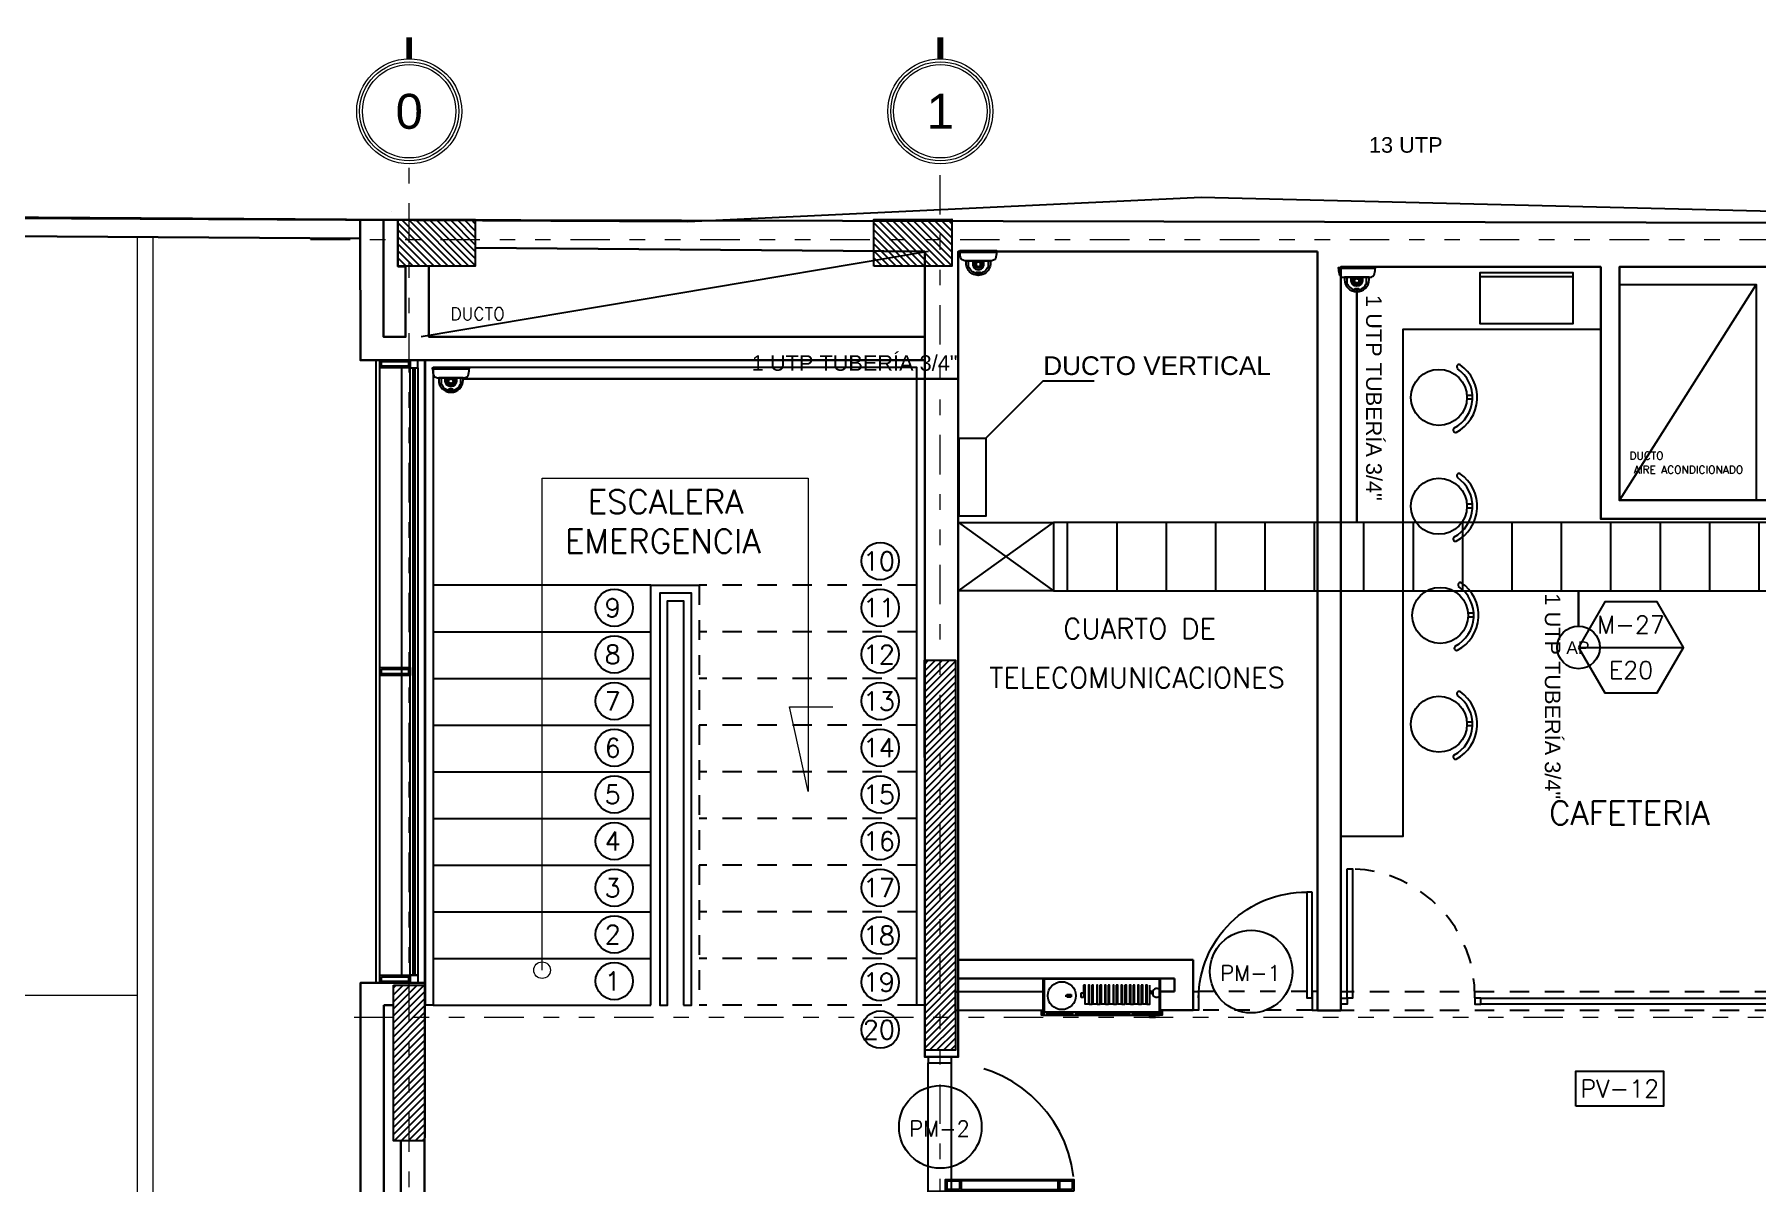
# Model space of a CAD drawing. Header units: millimetres. Extents: x 2056 to 4470, y 1400 to 3101.
# Drawn here: x 2227.92 to 2238.99, y 1544.75 to 1552.13 of the extents above; entities that cross this region are included whole.
import ezdxf
from ezdxf.enums import TextEntityAlignment as Align

# ---------------------------------------------------------------- set-up
doc = ezdxf.new("R2010")
doc.units = ezdxf.units.MM
for name, pattern in [('DASHED', [0.75, 0.5, -0.25]), ('DIVIDE', [31.75, 12.7, -6.35, 0, -6.35, 0, -6.35]), ('HIDDEN', [9.525, 6.35, -3.175]), ('HIDDEN2', [0.1875, 0.125, -0.0625])]:
    doc.linetypes.add(name, pattern=pattern)
for name, color, linetype in [('0-PROYECCION', 8, 'HIDDEN2'), ('A-252', 252, 'Continuous'), ('A-253', 253, 'Continuous'), ('A-ANNO-DIMS-GRID', 195, 'Continuous'), ('A-ANNO-DOOR', 134, 'Continuous'), ('A-ANNO-FURN', 124, 'Continuous'), ('A-ANNO-GLAZ', 124, 'Continuous'), ('A-ANNO-TEXT', 190, 'Continuous'), ('A-COLS', 6, 'Continuous'), ('A-COLS-HTCH', 8, 'Continuous'), ('A-DOOR', 154, 'Continuous'), ('A-DUCT', 251, 'Continuous'), ('A-FLOR-STRS', 2, 'Continuous'), ('A-FURN', 252, 'Continuous'), ('A-GRID-COLS', 75, 'DIVIDE'), ('A-PLAN-2', 4, 'Continuous'), ('A-WALL-SILL', 205, 'Continuous'), ('AreasTrabajo', 90, 'Continuous'), ('Cableado', 134, 'Continuous'), ('Camara', 11, 'Continuous'), ('Escalerilla', 12, 'Continuous'), ('Rack', 170, 'Continuous')]:
    doc.layers.add(name, color=color, linetype=linetype)
for name, color, linetype, lineweight in [('A-PL6', 8, 'Continuous', 15), ('A-WALL', 16, 'Continuous', 30), ('PL MUEBLES', 251, 'Continuous', 13)]:
    doc.layers.add(name, color=color, linetype=linetype, lineweight=lineweight)
doc.styles.add('NUEVO', font='SIMPLEX')
doc.styles.add('ROMAN', font='arial.ttf')
doc.styles.add('ROMANS', font='romans')
doc.styles.get("Standard").update_dxf_attribs({"font": 'arial.ttf'})

# ---------------------------------------------------------------- blocks, each defined once
blk = doc.blocks.new('SILLA CAFE')
for p, q in [((67.207, -458.439), (67.243, -458.439)), ((67.207, -458.463), (67.243, -458.463))]:
    blk.add_line(p, q)
blk.add_circle((67.423, -458.45), 0.18)
for centre, radius, start, end in [((67.431, -458.45), 0.254, 117.7528, 235.5303), ((67.431, -458.45), 0.224, 117.7528, 235.5303), ((67.317, -458.24), 0.0152, 306.4066, 109.099), ((67.293, -458.646), 0.0153, 246.206, 44.8546)]:
    blk.add_arc(centre, radius, start, end)
blk = doc.blocks.new('PUERTA 90 VIDRIO')
for points in [[(0.035, 0.87), (0.07, 0.87), (0.07, 0.04), (0.035, 0.04), (0.035, 0.87)], [(-0.005, 0.04), (0.035, 0.04), (0.035, 0), (-0.005, 0), (-0.005, 0.04)], [(0.895, 0.04), (0.855, 0.04), (0.855, 0), (0.895, 0), (0.895, 0.04)]]:
    blk.add_lwpolyline(points)
at = {"color": 251, "linetype": 'HIDDEN2'}
blk.add_arc((0.042, 0.057), 0.814, 358.8096, 88.1062, dxfattribs=at)
blk = doc.blocks.new('N-PUE')
blk.add_circle((0, 0), 0.00332)
at = {"style": 'NUEVO'}
blk.add_attdef('PUE', text='', height=0.0015, dxfattribs=at).set_placement((-0.00006, -0.00013), align=Align.MIDDLE)
blk = doc.blocks.new('PUERTA80 CM-PL')
at = {"color": 251, "linetype": 'DASHED', "ltscale": 0.2}
for p, q in [((-0.035, -0.015), (-0.765, -0.015)), ((-0.07, -0.135), (-0.765, -0.135))]:
    blk.add_line(p, q, dxfattribs=at)
for points in [[(-0.8, -0.135), (-0.765, -0.135), (-0.765, -0.015), (-0.8, -0.015), (-0.8, -0.135)], [(-0.035, -0.774), (-0.07, -0.774), (-0.07, -0.095), (-0.035, -0.095), (-0.035, -0.774)], [(0, -0.135), (-0.035, -0.135), (-0.035, -0.015), (0, -0.015), (0, -0.135)]]:
    blk.add_lwpolyline(points)
blk.add_arc((-0.079, -0.088), 0.686, 180.5944, 270.7265)
blk = doc.blocks.new('PUERTA METALICA 90')
at = {"color": 251, "linetype": 'HIDDEN', "ltscale": 0.35}
for p, q in [((0, -0.862), (0, -0.038)), ((0.15, -0.862), (0.15, -0.038)), ((0.212, -0.787), (0.837, -0.787)), ((0.212, -0.862), (0.837, -0.862))]:
    blk.add_line(p, q, dxfattribs=at)
for points in [[(0, -0.038), (0.15, -0.038), (0.15, -0.038), (0.15, 0), (0, 0), (0, -0.038)], [(0, -0.862), (0.15, -0.862), (0.15, -0.862), (0.15, -0.9), (0, -0.9), (0, -0.862)], [(0.202, -0.852), (0.122, -0.852), (0.122, -0.797), (0.202, -0.797)], [(0.212, -0.797), (0.212, -0.852), (0.212, -0.852), (0.837, -0.852), (0.837, -0.797), (0.212, -0.797)], [(0.927, -0.852), (0.847, -0.852), (0.847, -0.797), (0.927, -0.797)]]:
    blk.add_lwpolyline(points, close=True)
for points in [[(0.212, -0.862), (0.112, -0.862), (0.112, -0.787), (0.212, -0.787), (0.212, -0.862)], [(0.937, -0.862), (0.837, -0.862), (0.837, -0.787), (0.937, -0.787), (0.937, -0.862)]]:
    blk.add_lwpolyline(points)
at = {"color": 251, "linetype": 'HIDDEN', "ltscale": 0.15}
blk.add_arc((0.111, -0.866), 0.829, 6.7271, 89.8998, dxfattribs=at)
blk = doc.blocks.new('escalera de emergencia')
at = {"layer": '0-PROYECCION'}
for p, q in [((3.16, 2.4), (1.76, 2.4)), ((1.76, 2.4), (1.76, -0.3)), ((3.16, 2.1), (1.76, 2.1)), ((3.16, 1.8), (1.76, 1.8)), ((3.16, 1.5), (1.76, 1.5)), ((3.16, 1.2), (1.76, 1.2)), ((3.16, 0.9), (1.76, 0.9)), ((3.16, 0.6), (1.76, 0.6)), ((3.16, 0.3), (1.76, 0.3)), ((3.16, 0), (1.76, 0)), ((3.16, -0.3), (1.76, -0.3))]:
    blk.add_line(p, q, dxfattribs=at)
at = {"layer": 'A-ANNO-GLAZ', "ltscale": 1.5, "elevation": 0}
for points in [[(-0.293, 3.848), (-0.098, 3.848), (-0.098, 3.798), (-0.293, 3.798), (-0.293, 3.848)], [(-0.068, 3.798), (-0.068, -0.106), (-0.078, -0.106), (-0.078, 3.798), (-0.068, 3.798)], [(-0.293, 1.871), (-0.098, 1.871), (-0.098, 1.821), (-0.293, 1.821), (-0.293, 1.871)], [(-0.293, -0.106), (-0.098, -0.106), (-0.098, -0.156), (-0.293, -0.156), (-0.293, -0.106)]]:
    blk.add_lwpolyline(points, dxfattribs=at)
for points in [[(-0.283, 3.838), (-0.108, 3.838), (-0.108, 3.808), (-0.283, 3.808)], [(-0.098, 3.798), (-0.048, 3.798), (-0.048, 3.848), (-0.098, 3.848)], [(-0.098, -0.106), (-0.098, 3.798), (-0.048, 3.798), (-0.048, -0.106)], [(-0.283, 1.861), (-0.108, 1.861), (-0.108, 1.831), (-0.283, 1.831)], [(-0.098, -0.106), (-0.048, -0.106), (-0.048, -0.156), (-0.098, -0.156)], [(-0.283, -0.116), (-0.108, -0.116), (-0.108, -0.146), (-0.283, -0.146)]]:
    blk.add_lwpolyline(points, close=True, dxfattribs=at)
at = {"layer": 'A-ANNO-TEXT'}
for centre in [(2.924, 2.556), (1.214, 2.256), (2.924, 2.256), (1.214, 1.956), (2.924, 1.956), (1.214, 1.656), (2.924, 1.656), (1.214, 1.356), (2.924, 1.356), (1.214, 1.056), (2.924, 1.056), (1.214, 0.756), (2.924, 0.756), (1.214, 0.456), (2.924, 0.456), (1.214, 0.156), (2.924, 0.149), (1.214, -0.144), (2.924, -0.151), (2.924, -0.456)]:
    blk.add_circle(centre, 0.12, dxfattribs=at)
at = {"layer": 'A-FLOR-STRS'}
for p, q in [((1.45, 2.4), (0.05, 2.4)), ((1.45, -0.3), (1.45, 2.4)), ((1.45, 2.4), (1.76, 2.4)), ((0.05, 2.1), (1.45, 2.1)), ((0.05, 1.8), (1.45, 1.8)), ((0.05, 1.5), (1.45, 1.5)), ((0.05, 1.2), (1.45, 1.2)), ((0.05, 0.9), (1.45, 0.9)), ((0.05, 0.6), (1.45, 0.6)), ((0.05, 0.3), (1.45, 0.3)), ((0.05, 0), (1.45, 0)), ((0.05, -0.3), (1.45, -0.3))]:
    blk.add_line(p, q, dxfattribs=at)
at = {"layer": 'A-FURN'}
for points in [[(0.05, -0.3), (0, -0.3), (0, 3.848), (3.21, 3.848), (3.21, -0.3), (3.16, -0.3), (3.16, 3.8), (0.05, 3.8), (0.05, -0.3)], [(1.66, -0.3), (1.71, -0.3), (1.71, 2.35), (1.506, 2.35), (1.506, -0.3), (1.556, -0.3), (1.556, 2.3), (1.66, 2.3)]]:
    blk.add_lwpolyline(points, close=True, dxfattribs=at)
at = {"layer": 'A-PLAN-2', "ltscale": 1.5, "elevation": 0}
blk.add_lwpolyline([(-0.318, 3.848), (-0.318, -0.156), (-0.293, -0.156), (-0.293, 3.848), (-0.318, 3.848)], dxfattribs=at)
at = {"layer": 'A-WALL-SILL', "elevation": 0}
for points in [[(-0.153, 3.798), (-0.153, -0.106)], [(-0.048, -0.156), (-0.003, -0.156), (-0.003, 3.848), (-0.048, 3.848)]]:
    blk.add_lwpolyline(points, dxfattribs=at)
at = {"layer": 'PL MUEBLES'}
for p, q in [((0.75, -0.074), (0.75, 3.089)), ((0.75, 3.089), (1.903, 3.089))]:
    blk.add_line(p, q, dxfattribs=at)
at = {"layer": 'PL MUEBLES', "linetype": 'HIDDEN'}
blk.add_lwpolyline([(1.903, 3.089), (2.46, 3.089), (2.46, 1.074), (2.34, 1.619), (2.62, 1.619)], dxfattribs=at)
at = {"layer": 'PL MUEBLES'}
blk.add_circle((0.75, -0.074), 0.0532, dxfattribs=at)
at = {"layer": 'A-ANNO-TEXT', "style": 'ROMANS'}
for s, height, p in [('ESCALERA', 0.1527, (1.544, 2.937)), ('EMERGENCIA', 0.1527, (1.527, 2.684)), ('10', 0.12, (2.915, 2.555)), ('9', 0.12, (1.204, 2.255)), ('11', 0.12, (2.915, 2.255)), ('8', 0.12, (1.204, 1.955)), ('12', 0.12, (2.915, 1.955)), ('7', 0.12, (1.204, 1.655)), ('13', 0.12, (2.915, 1.655)), ('6', 0.12, (1.204, 1.355)), ('14', 0.12, (2.915, 1.355)), ('5', 0.12, (1.204, 1.055)), ('15', 0.12, (2.915, 1.055)), ('4', 0.12, (1.204, 0.755)), ('16', 0.12, (2.915, 0.755)), ('3', 0.12, (1.204, 0.455)), ('17', 0.12, (2.915, 0.455)), ('2', 0.12, (1.204, 0.155)), ('18', 0.12, (2.915, 0.148)), ('1', 0.12, (1.204, -0.145)), ('19', 0.12, (2.915, -0.152)), ('20', 0.12, (2.915, -0.457))]:
    blk.add_text(s, height=height, dxfattribs=at).set_placement(p, align=Align.MIDDLE)
blk = doc.blocks.new('P-V')
blk.add_lwpolyline([(-0.00375, -0.003), (-0.00375, 0), (0.00375, 0), (0.00375, -0.003)], close=True)
at = {"style": 'NUEVO', "flags": 4}
blk.add_attdef('PV', text='', height=0.0015, dxfattribs=at).set_placement((0, -0.0015), align=Align.MIDDLE_CENTER)
blk = doc.blocks.new('#MUEBLE-#PLANO')
blk.add_line((-0.0045, 0), (0.0045, 0))
at = {"color": 8}
blk.add_lwpolyline([(-0.0045, 0), (-0.00225, -0.0039), (0.00225, -0.0039), (0.0045, 0), (0.00225, 0.0039), (-0.00225, 0.0039)], close=True, dxfattribs=at)
at = {"style": 'NUEVO', "flags": 4}
for tag, p in [('M', (0, 0.00195)), ('PLANO', (0, -0.00195))]:
    blk.add_attdef(tag, text='', height=0.0015, dxfattribs=at).set_placement(p, align=Align.MIDDLE)
blk = doc.blocks.new('A$C35A46A2C')
for p, q in [((32.265, -16.307), (32.295, -16.307)), ((32.28, -16.316), (32.269, -16.316)), ((32.269, -16.316), (32.269, -16.32)), ((32.28, -16.312), (32.28, -16.316)), ((32.289, -16.316), (32.28, -16.316)), ((32.424, -16.329), (32.437, -16.329)), ((32.437, -16.329), (32.437, -16.291)), ((32.291, -16.831), (32.298, -16.831)), ((32.291, -16.86), (32.291, -16.831)), ((32.306, -16.86), (32.291, -16.86)), ((32.298, -16.87), (32.298, -16.831)), ((32.298, -16.831), (32.306, -16.831)), ((32.306, -16.86), (32.306, -16.831))]:
    blk.add_line(p, q)
at = {"color": 7}
for p, q in [((32.269, -16.32), (32.289, -16.32)), ((32.23, -16.752), (32.309, -16.752)), ((32.28, -16.767), (32.28, -16.752)), ((32.309, -16.767), (32.28, -16.767)), ((32.309, -16.752), (32.309, -16.767))]:
    blk.add_line(p, q, dxfattribs=at)
at = {"color": 2}
blk.add_lwpolyline([(32.421, -16.252), (32.392, -16.252), (32.392, -16.248), (32.424, -16.248), (32.424, -16.254), (32.424, -16.262), (32.404, -16.262), (32.404, -16.265), (32.192, -16.265), (32.192, -17.006), (32.404, -17.006), (32.404, -17.009), (32.424, -17.009), (32.424, -17.017), (32.424, -17.023), (32.392, -17.023), (32.392, -17.019), (32.421, -17.019), (32.421, -17.013), (32.399, -17.013), (32.399, -17.011), (32.187, -17.011), (32.187, -16.26), (32.399, -16.26), (32.399, -16.258), (32.421, -16.258)], close=True, dxfattribs=at)
for points in [[(32.405, -16.265), (32.405, -17.008), (32.424, -17.008), (32.424, -16.265)], [(32.405, -16.268), (32.405, -17.011), (32.424, -17.011), (32.424, -16.268)]]:
    blk.add_lwpolyline(points, close=True)
at = {"color": 7}
for points in [[(32.411, -16.27), (32.411, -16.44), (32.419, -16.44), (32.419, -16.27)], [(32.411, -16.455), (32.411, -16.624), (32.419, -16.624), (32.419, -16.455)], [(32.411, -16.635), (32.411, -16.805), (32.419, -16.805), (32.419, -16.635)], [(32.411, -16.822), (32.411, -16.991), (32.419, -16.991), (32.419, -16.822)]]:
    blk.add_lwpolyline(points, close=True, dxfattribs=at)
for points in [[(32.23, -16.329), (32.354, -16.329), (32.354, -16.344), (32.23, -16.344), (32.23, -16.351), (32.353, -16.351), (32.353, -16.372), (32.23, -16.372), (32.23, -16.382)], [(32.23, -16.382), (32.354, -16.382), (32.354, -16.396), (32.23, -16.396), (32.23, -16.403), (32.353, -16.403), (32.353, -16.425), (32.23, -16.425), (32.23, -16.434)], [(32.23, -16.434), (32.354, -16.434), (32.354, -16.449), (32.23, -16.449), (32.23, -16.456), (32.353, -16.456), (32.353, -16.477), (32.23, -16.477), (32.23, -16.487)], [(32.23, -16.489), (32.354, -16.489), (32.354, -16.504), (32.23, -16.504), (32.23, -16.511), (32.353, -16.511), (32.353, -16.532), (32.23, -16.532), (32.23, -16.542)], [(32.23, -16.542), (32.354, -16.542), (32.354, -16.557), (32.23, -16.557), (32.23, -16.563), (32.353, -16.563), (32.353, -16.585), (32.23, -16.585), (32.23, -16.594)], [(32.23, -16.594), (32.354, -16.594), (32.354, -16.609), (32.23, -16.609), (32.23, -16.616), (32.353, -16.616), (32.353, -16.637), (32.23, -16.637), (32.23, -16.647)], [(32.23, -16.647), (32.354, -16.647), (32.354, -16.662), (32.23, -16.662), (32.23, -16.668), (32.353, -16.668), (32.353, -16.69), (32.23, -16.69), (32.23, -16.699)], [(32.23, -16.699), (32.354, -16.699), (32.354, -16.714), (32.23, -16.714), (32.23, -16.721), (32.353, -16.721), (32.353, -16.743), (32.23, -16.743), (32.23, -16.752)]]:
    blk.add_lwpolyline(points, dxfattribs=at)
at = {"color": 1}
blk.add_circle((32.298, -16.892), 0.0899, dxfattribs=at)
at = {"color": 2}
blk.add_arc((32.28, -16.284), 0.0277, 147.5198, 32.4802, dxfattribs=at)
blk = doc.blocks.new('lote')
at = {"layer": 'A-252'}
blk.add_lwpolyline([(-0.375, 49.905), (7.108, 49.863), (10.408, 50.016), (15.054, 49.898), (25.409, 49.965), (28.021, 50.037), (33.37, 50.224), (33.837, 36.855), (33.651, 33.418), (33.389, 19.765), (33.242, 13.607), (28.462, 13.306), (24.689, 13.069), (16.727, 12.496), (9.254, 12.098), (2.53, 11.676)], dxfattribs=at)
blk = doc.blocks.new('EJE NUMERO')
at = {"color": 0, "linetype": 'Continuous', "lineweight": 9, "const_width": 0.1}
blk.add_lwpolyline([(0, 1.7), (0, 2.068)], dxfattribs=at)
at = {"color": 0, "linetype": 'Continuous', "lineweight": 9}
for radius in [0.9, 0.85, 0.8]:
    blk.add_circle((0, 0.8), radius, dxfattribs=at)
at = {"lineweight": 9, "style": 'ROMAN'}
blk.add_attdef('1', (-0.199, 0.527), '', height=0.6, dxfattribs=at)
blk = doc.blocks.new('EJES 3P')
at = {"layer": 'A-COLS-HTCH'}
h = blk.add_hatch(dxfattribs=at)
h.set_pattern_fill('ANSI31', color=256, scale=0.01, angle=90, style=0)
h.set_pattern_definition([(135, (1733139.56858, -989011.839646), (-0.02245064030267, -0.02245064030267), [])])
h.paths.add_polyline_path([(-3.486, 36.408), (-3.486, 36.708), (-2.987, 36.708), (-2.987, 36.408)])
h = blk.add_hatch(dxfattribs=at)
h.set_pattern_fill('ANSI31', color=256, scale=0.01, angle=90, style=0)
h.set_pattern_definition([(135, (1733142.629528, -989011.839646), (-0.02245064030267, -0.02245064030267), [])])
h.paths.add_polyline_path([(-0.425, 36.408), (-0.425, 36.708), (0.075, 36.711), (0.075, 36.408)])
h = blk.add_hatch(dxfattribs=at)
h.set_pattern_fill('ANSI31', color=256, scale=0.01, style=0)
h.set_pattern_definition([(45, (-989048.451113, -1733114.360336), (-0.02245064030267, 0.02245064030267), [])])
h.paths.add_polyline_path([(-0.1, 33.875), (0.1, 33.875), (0.1, 31.368), (-0.096, 31.368)])
h = blk.add_hatch(dxfattribs=at)
h.set_pattern_fill('ANSI31', color=256, scale=0.01, style=0)
h.set_pattern_definition([(45, (-989051.864602, -1733114.33033), (-0.02245064030267, 0.02245064030267), [])])
h.paths.add_polyline_path([(-3.513, 31.786), (-3.313, 31.786), (-3.313, 30.786), (-3.513, 30.786)])
at = {"layer": 'A-COLS'}
for points in [[(-3.486, 36.408), (-3.486, 36.708), (-2.987, 36.708), (-2.987, 36.408)], [(-0.1, 33.875), (0.1, 33.875), (0.1, 31.368), (-0.096, 31.368)]]:
    blk.add_lwpolyline(points, close=True, dxfattribs=at)
for points, elevation in [([(-0.425, 36.408), (-0.425, 36.708), (0.075, 36.711), (0.075, 36.408)], -0.229), ([(-3.513, 31.786), (-3.313, 31.786), (-3.313, 30.786), (-3.513, 30.786)], 0)]:
    blk.add_lwpolyline(points, close=True, dxfattribs=dict(at, elevation=elevation))
at = {"layer": 'A-GRID-COLS', "lineweight": 9, "ltscale": 0.02}
for p, q in [((-3.413, 29.88), (-3.413, 37.086)), ((0, 0), (0, 37.056))]:
    blk.add_line(p, q, dxfattribs=at)
for points in [[(-4.046, 36.581), (21.433, 36.581)], [(-3.765, 31.581), (21.433, 31.581)]]:
    blk.add_lwpolyline(points, dxfattribs=at)
at = {"layer": 'A-ANNO-DIMS-GRID'}
ref = blk.add_blockref('EJE NUMERO', (-3.412, 37.104, -0.229), dxfattribs=dict(at, xscale=0.375, yscale=0.3749999850988388, zscale=0.375))
ref.add_attrib('1', '0', dxfattribs={"layer": '0', "lineweight": 9, "height": 0.225, "style": 'ROMAN'}).set_placement((-3.412, 37.404, -0.229), align=Align.MIDDLE_CENTER)
ref = blk.add_blockref('EJE NUMERO', (0.002, 37.104, -0.229), dxfattribs=dict(at, xscale=0.375, yscale=0.3749999850988388, zscale=0.375))
ref.add_attrib('1', '1', dxfattribs={"layer": '0', "lineweight": 9, "height": 0.225, "style": 'ROMAN'}).set_placement((0.002, 37.404, -0.229), align=Align.MIDDLE_CENTER)
blk = doc.blocks.new('AP')
at = {"layer": 'AreasTrabajo'}
blk.add_circle((0, 0), 0.137, dxfattribs=at)
at = {"layer": 'AreasTrabajo', "insert": (-0.078, 0.038, 0.229), "char_height": 0.08, "attachment_point": 1}
blk.add_mtext_dynamic_manual_height_columns('AP', width=0.14673, gutter_width=12.5, heights=[0], dxfattribs=at)
blk = doc.blocks.new('Camara-B')
at = {"layer": 'Camara'}
for points in [[(-0.0297, 0.0145), (-0.0298, 0.016), (0.0293, 0.016), (0.0292, 0.0145)], [(0.0292, 0.0145), (0.0292, 0.0143), (-0.0297, 0.0143), (-0.0297, 0.0145)]]:
    blk.add_lwpolyline(points, close=True, dxfattribs=at)
for points in [[(-0.0297, 0.0139, 0.072126), (-0.0279, 0.0033, 0.171597), (-0.0271, 0.0023, 0.084432), (-0.022, 0.0001, 0.060784), (-0.0216, 0), (0.021, 0, 0.060784), (0.0215, 0.0001, 0.084432), (0.0266, 0.0023, 0.171597), (0.0274, 0.0033, 0.072126), (0.0292, 0.0139)], [(-0.0199, 0), (-0.0199, -0.0037, 1), (0.0194, -0.0037), (0.0194, 0)], [(-0.015, -0.011, 0.641525), (0.0145, -0.011), (0.0155, -0.0107), (0.0155, 0), (0.0087, 0), (0.0087, -0.0054, -1), (-0.0092, -0.0054), (-0.0092, 0), (-0.016, 0), (-0.016, -0.0107)], [(-0.0067, 0), (-0.0067, -0.0054, 1), (0.0062, -0.0054), (0.0062, 0), (0.0058, 0), (0.0058, -0.0054, -1), (-0.0063, -0.0054), (-0.0063, 0)], [(0.0029, -0.0006), (0.0029, -0.0008, -0.541232), (0.0027, -0.0009, 0.302819), (-0.0033, -0.0009, -0.541232), (-0.0034, -0.0008), (-0.0034, -0.0006, 3.288548)], [(0.0027, -0.0189, 1), (0.0027, -0.0184), (-0.0032, -0.0184, 1), (-0.0032, -0.0189)], [(0.0021, -0.0194, 1), (0.0021, -0.019), (-0.0026, -0.019, 1), (-0.0026, -0.0194)], [(0.0015, -0.02, 1), (0.0015, -0.0195), (-0.002, -0.0195, 1), (-0.002, -0.02)]]:
    blk.add_lwpolyline(points, format="xyb", close=True, dxfattribs=at)
blk.add_circle((-0.0003, -0.0055), 0.00358, dxfattribs=at)
blk = doc.blocks.new('Rack')
at = {"layer": 'Rack'}
for p, q in [((-0.306, 0.219), (0.306, -0.219)), ((-0.306, -0.219), (0.306, 0.219))]:
    blk.add_line(p, q, dxfattribs=at)
for points in [[(-0.306, 0.219), (-0.306, 0.219), (0.306, 0.219)], [(0.306, -0.219), (-0.306, -0.219)]]:
    blk.add_lwpolyline(points, dxfattribs=at)

msp = doc.modelspace()

# ---------------------------------------------------------------- hatches: boundary and pattern name
at = {"layer": 'Escalerilla'}
h = msp.add_hatch(dxfattribs=at)
h.set_pattern_fill('ANSI31', color=256, scale=0.1, angle=45)
h.set_pattern_definition([(90, (0, -41.4882), (-0.3175, 0), [])])
h.paths.add_polyline_path([(2240.44, 1548.557), (2240.446, 1548.55), (2240.608, 1548.995), (2234.475, 1548.995), (2234.475, 1548.557)])

# ---------------------------------------------------------------- linework, layer by layer
at = {"layer": '0-PROYECCION', "elevation": 0.112}
for points in [[(2239.332, 1545.979), (2236.322, 1545.979)], [(2239.332, 1545.859), (2236.322, 1545.859)]]:
    msp.add_lwpolyline(points, dxfattribs=at)
at = {"layer": 'A-ANNO-GLAZ', "ltscale": 1.5, "elevation": 0.142}
msp.add_lwpolyline([(2237.222, 1545.939), (2239.332, 1545.939), (2239.332, 1545.899), (2237.222, 1545.899)], close=True, dxfattribs=at)
at = {"layer": 'A-DUCT'}
for points, elevation in [([(2233.672, 1550.739), (2230.409, 1550.189)], 0), ([(2233.672, 1550.739), (2230.409, 1550.189)], 0), ([(2238.992, 1550.525), (2238.112, 1549.139)], 0.229)]:
    msp.add_lwpolyline(points, dxfattribs=dict(at, elevation=elevation))
at = {"layer": 'A-DUCT', "elevation": 0.229}
msp.add_lwpolyline([(2238.112, 1550.525), (2238.992, 1550.525), (2238.992, 1549.139), (2238.112, 1549.139)], close=True, dxfattribs=at)
at = {"layer": 'A-FURN', "elevation": 0.229}
msp.add_lwpolyline([(2237.992, 1550.639), (2236.322, 1550.639), (2236.322, 1546.979), (2236.722, 1546.979), (2236.722, 1550.239), (2237.992, 1550.239), (2237.992, 1550.639)], dxfattribs=at)
at = {"layer": 'A-FURN'}
msp.add_lwpolyline([(2237.814, 1550.576), (2237.814, 1550.601), (2237.214, 1550.601), (2237.214, 1550.576), (2237.214, 1550.276), (2237.814, 1550.276), (2237.814, 1550.576), (2237.214, 1550.576)], dxfattribs=at)
at = {"layer": 'A-PL6'}
for points, elevation in [([(2228.587, 1540.76), (2228.587, 1550.832)], 0), ([(2228.587, 1540.76), (2228.587, 1550.832)], 0), ([(2228.687, 1540.76), (2228.687, 1550.832)], 0), ([(2228.687, 1540.76), (2228.687, 1550.832)], 0), ([(2206.945, 1545.957), (2228.587, 1545.957)], -0.229)]:
    msp.add_lwpolyline(points, dxfattribs=dict(at, elevation=elevation))
at = {"layer": 'A-WALL'}
for points, elevation in [([(2230.26, 1550.941), (2206.825, 1551.094), (2206.827, 1531.396), (2226.609, 1531.313), (2226.889, 1526.119), (2226.942, 1520.674), (2227.362, 1515.758)], -0.229), ([(2230.019, 1550.822), (2206.945, 1550.974), (2206.945, 1531.493)], -0.229), ([(2230.219, 1550.992), (2230.219, 1550.992), (2230.219, 1550.992)], 0.229), ([(2230.018, 1550.941), (2251.715, 1550.896), (2251.715, 1550.896)], 0.229), ([(2236.172, 1550.739), (2233.862, 1550.739), (2233.862, 1545.56), (2233.647, 1545.56), (2233.647, 1550.739), (2230.759, 1550.761)], 0.229), ([(2236.322, 1550.639), (2236.322, 1545.859), (2236.172, 1545.859), (2236.172, 1550.739)], 0.229), ([(2236.322, 1550.639), (2237.992, 1550.639), (2237.992, 1549.019), (2239.932, 1549.019)], 0.229), ([(2239.932, 1550.639), (2239.932, 1549.139), (2238.112, 1549.139), (2238.112, 1550.639), (2239.932, 1550.639)], 0.229), ([(2234.41, 1545.86), (2233.845, 1545.859), (2233.845, 1545.979), (2233.869, 1545.979), (2234.41, 1545.98), (2234.41, 1545.86)], 0.229), ([(2235.252, 1546.065), (2233.862, 1546.065)], 0.229), ([(2235.252, 1545.98), (2235.16, 1545.98), (2235.16, 1545.86), (2235.372, 1545.86), (2235.372, 1545.98)], 0.229), ([(2235.252, 1546.065), (2235.252, 1545.98)], 0.229)]:
    msp.add_lwpolyline(points, dxfattribs=dict(at, elevation=elevation))
for points in [[(2230.409, 1550.039), (2230.019, 1550.039), (2230.018, 1550.941), (2230.018, 1550.941)], [(2230.26, 1550.942), (2230.168, 1550.942), (2230.168, 1550.189), (2230.31, 1550.189), (2230.31, 1550.642), (2230.26, 1550.642), (2230.26, 1550.942)], [(2230.384, 1550.039), (2233.647, 1550.039), (2233.647, 1550.189), (2230.46, 1550.189), (2230.46, 1550.642)], [(2235.372, 1546.185), (2233.862, 1546.185)], [(2235.372, 1546.185), (2235.372, 1545.979)], [(2230.019, 1543.919), (2230.019, 1543.919), (2230.019, 1546.036), (2230.434, 1546.036), (2230.432, 1544.039)], [(2230.169, 1545.894), (2230.169, 1543.319)], [(2230.169, 1545.894), (2230.234, 1545.894)], [(2230.28, 1545.021), (2230.28, 1543.319)]]:
    msp.add_lwpolyline(points, dxfattribs=at)
at = {"layer": 'AreasTrabajo', "elevation": 0.229}
msp.add_lwpolyline([(2234.04, 1549.537), (2234.409, 1549.906), (2234.736, 1549.906)], dxfattribs=at)
msp.add_lwpolyline([(2233.869, 1549.537), (2234.04, 1549.537), (2234.04, 1549.037), (2233.869, 1549.037)], close=True, dxfattribs=at)
at = {"layer": 'Cableado', "lineweight": 30}
for p, q in [((2236.424, 1550.478), (2236.424, 1548.995)), ((2230.679, 1549.919), (2233.862, 1549.919, 0.229))]:
    msp.add_line(p, q, dxfattribs=at)
msp.add_lwpolyline([(2237.849, 1548.329), (2237.849, 1548.557)], dxfattribs=at)
at = {"layer": 'Escalerilla'}
msp.add_lwpolyline([(2234.475, 1548.557), (2240.44, 1548.557), (2240.673, 1548.322), (2240.704, 1517.46), (2241.155, 1517.46), (2241.123, 1548.477), (2240.608, 1548.995), (2234.475, 1548.995), (2234.475, 1548.557)], dxfattribs=at)

# ---------------------------------------------------------------- block references
for name, p in [('escalera de emergencia', (2230.437, 1546.192)), ('Rack', (2234.169, 1548.776))]:
    msp.add_blockref(name, p)
at = {"layer": 'A-253', "rotation": 0.05004741709467889}
msp.add_blockref('lote', (2225.059, 1501.062), dxfattribs=at)
at = {"layer": 'A-ANNO-DIMS-GRID'}
msp.add_blockref('EJES 3P', (2233.745, 1514.235), dxfattribs=at)
at = {"layer": 'A-ANNO-DOOR'}
ref = msp.add_blockref('N-PUE', (2235.745, 1546.109), dxfattribs=dict(at, xscale=80, yscale=80, zscale=80))
ref.add_attrib('PUE', 'PM-1', dxfattribs={"layer": '0', "color": 0, "height": 0.1, "style": 'NUEVO'}).set_placement((2235.74, 1546.099), align=Align.MIDDLE)
ref = msp.add_blockref('N-PUE', (2233.747, 1545.11, 0.229), dxfattribs=dict(at, xscale=80, yscale=80, zscale=80))
ref.add_attrib('PUE', 'PM-2', dxfattribs={"layer": '0', "color": 0, "height": 0.1, "style": 'NUEVO'}).set_placement((2233.742, 1545.099, 0.229), align=Align.MIDDLE)
at = {"layer": 'A-ANNO-FURN', "xscale": 75, "yscale": 75, "zscale": 75}
msp.add_blockref('#MUEBLE-#PLANO', (2238.187, 1548.193), dxfattribs=at).add_auto_attribs({'M': 'M-27', 'PLANO': 'E20'})
at = {"layer": 'A-ANNO-GLAZ', "ltscale": 1.5}
msp.add_blockref('PUERTA 90 VIDRIO', (2236.327, 1545.899, 0.229), dxfattribs=at)
at = {"layer": 'A-ANNO-GLAZ', "xscale": 75, "yscale": 75, "zscale": 75}
msp.add_blockref('P-V', (2238.114, 1545.469), dxfattribs=at).add_auto_attribs({'PV': 'PV-12'})
at = {"layer": 'A-DOOR', "xscale": -1, "rotation": 180}
msp.add_blockref('PUERTA80 CM-PL', (2236.172, 1545.845), dxfattribs=at)
at = {"layer": 'A-DOOR'}
msp.add_blockref('PUERTA METALICA 90', (2233.668, 1545.56, 0.229), dxfattribs=at)
at = {"layer": 'A-FURN'}
for name, p, rotation in [('SILLA CAFE', (2304.375, 1091.35, 0.229), 180), ('SILLA CAFE', (2304.375, 1090.65, 0.229), 180), ('SILLA CAFE', (2304.383, 1089.949, 0.229), 180), ('SILLA CAFE', (2304.375, 1089.249, 0.229), 180), ('A$C35A46A2C', (2251.42, 1578.252, 0.229), 270)]:
    msp.add_blockref(name, p, dxfattribs=dict(at, rotation=rotation))
at = {"layer": 'AreasTrabajo'}
msp.add_blockref('AP', (2237.849, 1548.193), dxfattribs=at)
at = {"layer": 'Camara', "xscale": -4, "yscale": 4, "zscale": 4, "rotation": 3.132926718052432e-07}
msp.add_blockref('Camara-B', (2233.99, 1550.678), dxfattribs=at)
at = {"layer": 'Camara', "xscale": 4, "yscale": 4, "zscale": 4}
for p in [(2236.425, 1550.572), (2230.602, 1549.926)]:
    msp.add_blockref('Camara-B', p, dxfattribs=at)

# ---------------------------------------------------------------- texts
at = {"layer": 'A-ANNO-TEXT', "style": 'ROMANS'}
for s, height, p in [('DUCTO', 0.08, (2230.773, 1550.337)), ('DUCTO ', 0.05, (2238.303, 1549.425, 0.229)), ('AIRE ACONDICIONADO', 0.05, (2238.556, 1549.335, 0.229)), ('CUARTO DE ', 0.13, (2235.072, 1548.313, -0.007)), ('TELECOMUNICACIONES', 0.13, (2235.012, 1547.998, -0.007)), ('CAFETERIA', 0.1527, (2238.177, 1547.129))]:
    msp.add_text(s, height=height, dxfattribs=at).set_placement(p, align=Align.MIDDLE)
at = {"layer": 'AreasTrabajo', "attachment_point": 1}
for s, width, insert, char_height in [('13 UTP', 0.47127, (2236.502, 1551.473, 0.229), 0.1), ('DUCTO VERTICAL', 1.91345, (2234.409, 1550.064, 0.229), 0.12)]:
    msp.add_mtext_dynamic_manual_height_columns(s, width=width, gutter_width=12.5, heights=[0], dxfattribs=dict(at, insert=insert, char_height=char_height))
at = {"layer": 'Cableado', "char_height": 0.1, "attachment_point": 1, "rotation": 270}
for insert in [(2236.584, 1550.458, 0.254), (2237.733, 1548.54, 0.254)]:
    msp.add_mtext_dynamic_manual_height_columns('1 UTP TUBERÍA 3/4"', width=1.39555, gutter_width=12.5, heights=[0], dxfattribs=dict(at, insert=insert))
at = {"layer": 'Cableado', "insert": (2232.535, 1550.071, 0.36), "char_height": 0.1, "attachment_point": 1}
msp.add_mtext_dynamic_manual_height_columns('1 UTP TUBERÍA 3/4"', width=1.39555, gutter_width=12.5, heights=[0], dxfattribs=at)

doc.saveas('drawing.dxf')
